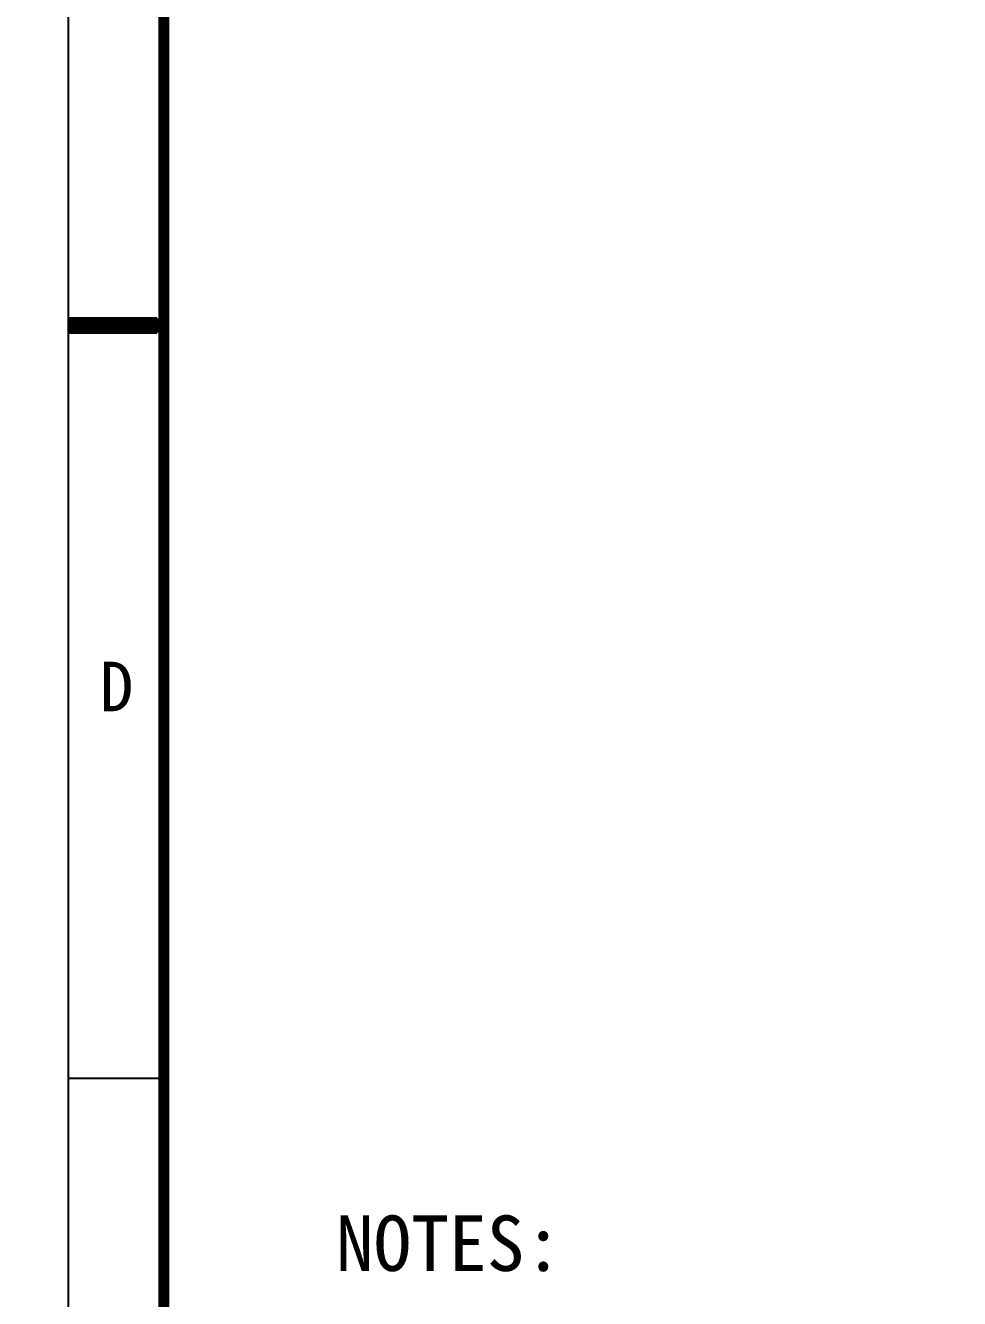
# Model space of a CAD drawing. Header units: millimetres. Extents: x 1387 to 2553, y -68 to 207.
# Drawn here: x 2262.4 to 2303.5, y -10.1 to 45.8 of the extents above; entities that cross this region are included whole.
import ezdxf

# ---------------------------------------------------------------- set-up
doc = ezdxf.new("R2010")
doc.units = ezdxf.units.MM
doc.layers.add('图框', color=7, linetype='Continuous', lineweight=0)
doc.styles.add('宋体', font='')
doc.styles.get('宋体').set_extended_font_data('SimSun')

msp = doc.modelspace()

# ---------------------------------------------------------------- linework, layer by layer
msp.add_line((2268.471, -0.471, 2.434), (2264.278, -0.471, 2.434))
at = {"elevation": 2.434}
msp.add_lwpolyline([(2264.278, 131.867), (2543.805, 131.867), (2543.805, -66.379), (2264.278, -66.379), (2264.278, 131.867)], dxfattribs=at)
at = {"color": 7, "linetype": 'Continuous', "const_width": 0.481, "elevation": 2.434}
msp.add_lwpolyline([(2268.471, -63.405), (2539.613, -63.405), (2539.613, 128.894), (2268.471, 128.894)], close=True, dxfattribs=at)
at = {"elevation": 2.434}
msp.add_lwpolyline([(2268.471, 32.613, 0, 3.781, 0), (2266.89, 32.613, 0.756, 0.756, 0), (2264.278, 32.613, 0.756, 0.756, 0)], format="xyseb", dxfattribs=at)

# ---------------------------------------------------------------- texts
at = {"insert": (2265.65, 17.841, 2.434), "char_height": 2.181, "width": 11.09583, "attachment_point": 1}
msp.add_mtext('D', dxfattribs=at)
at = {"layer": '图框', "color": 233, "lineweight": 15, "style": '宋体'}
msp.add_text('NOTES:', height=2.4365, dxfattribs=at).set_placement((2276.036, -8.925, 2.434))

doc.saveas('drawing.dxf')
